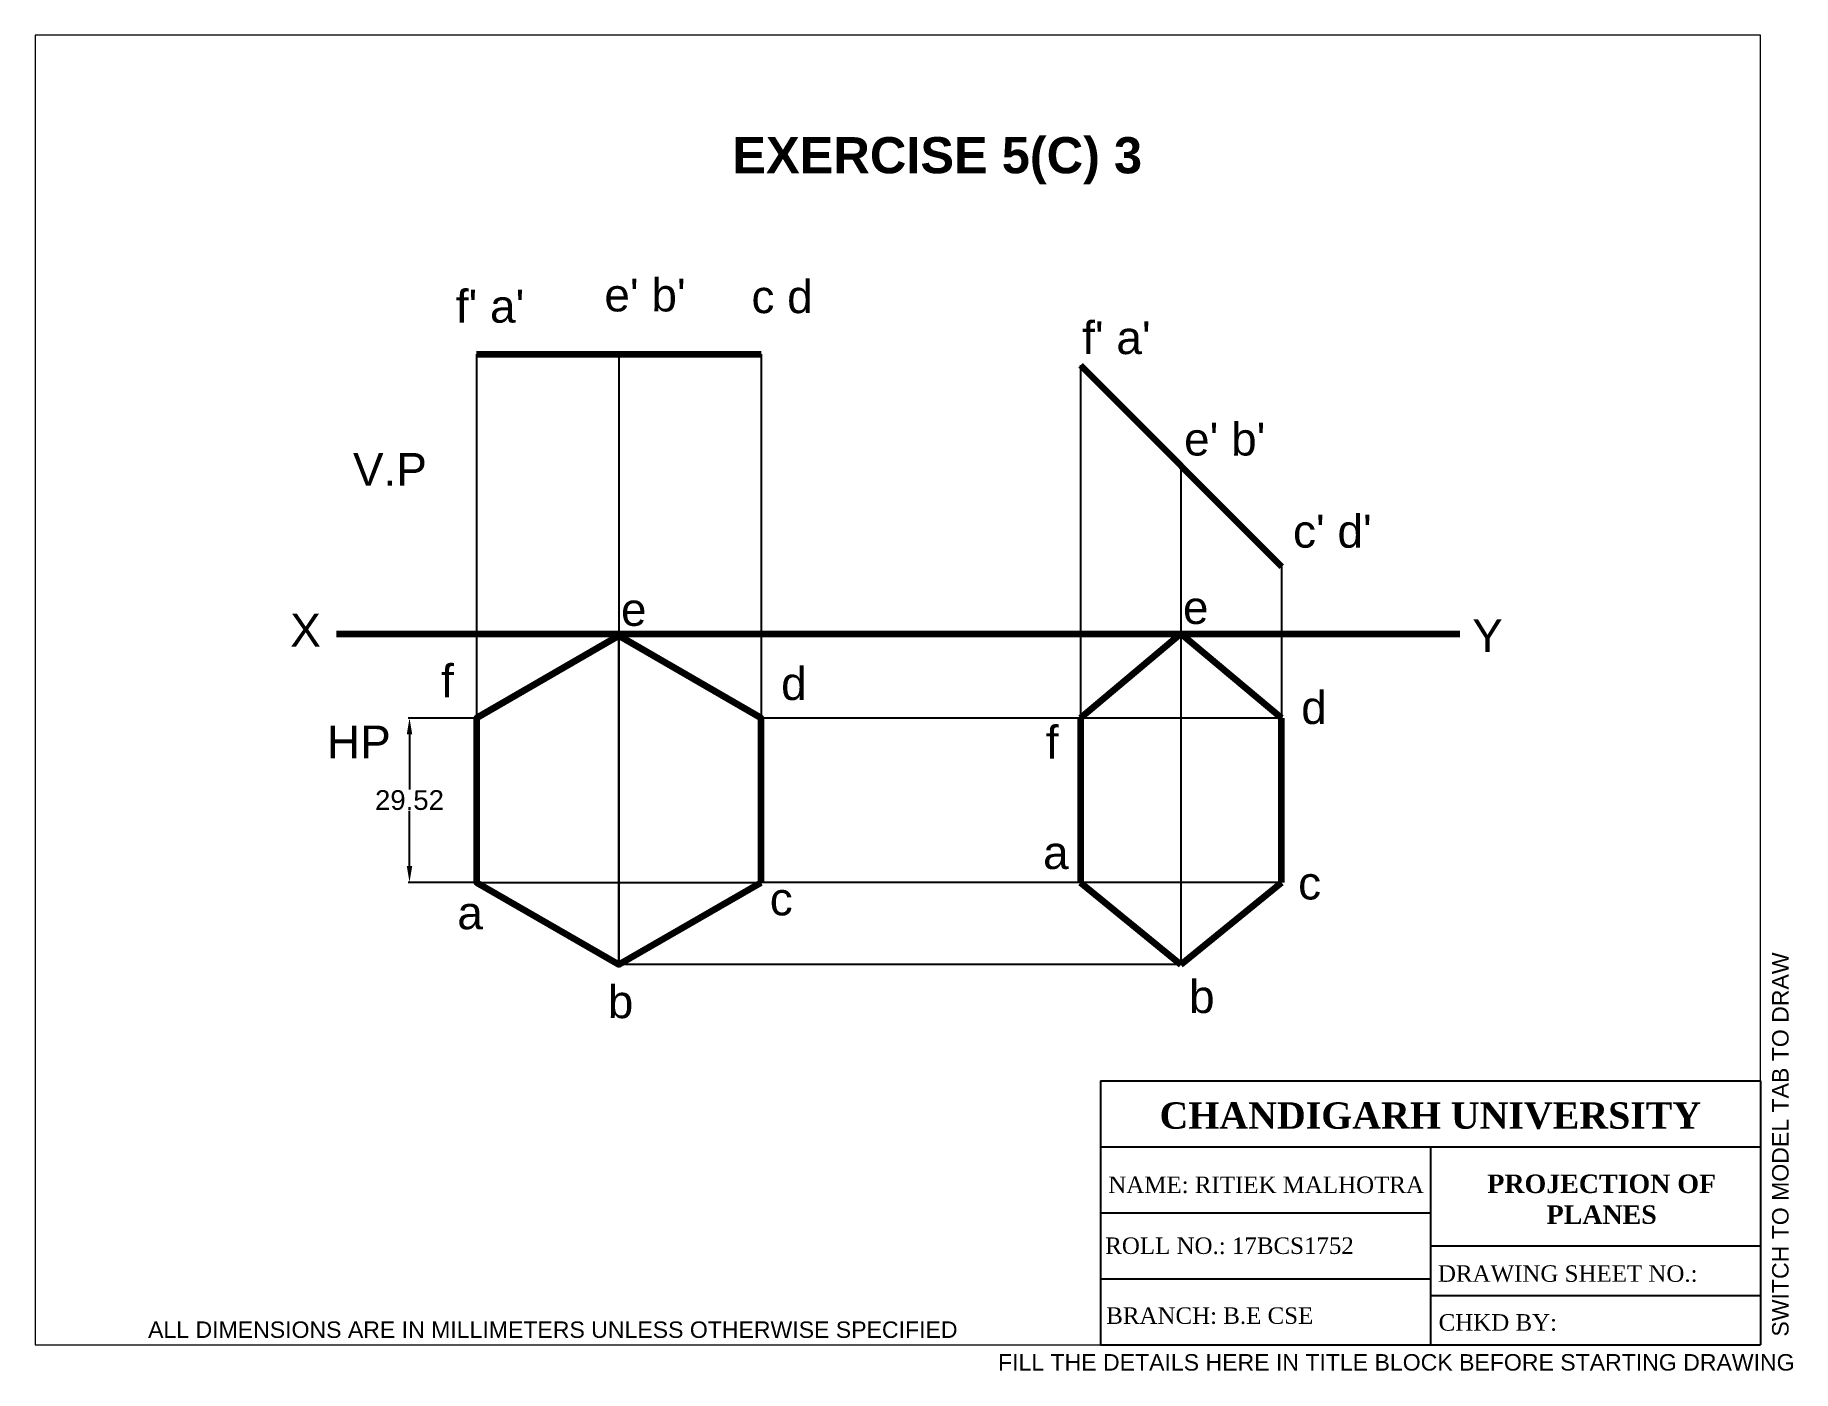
# Paper-space layout 'Layout1' of a CAD drawing. Header units: millimetres. Extents: x 0 to 266, y -4 to 198.
# The model-space entities are those that its viewports show. They can reach past a viewport. Long polylines and large blocks are cut down to what shows.
import ezdxf

# ---------------------------------------------------------------- set-up
doc = ezdxf.new("R2010")
doc.units = ezdxf.units.MM
doc.header["$PDMODE"] = 34
doc.linetypes.add('ACAD_ISO08W100', pattern=[36, 24, -3, 6, -3])
doc.layers.add('Comments', color=10, linetype='Continuous', lineweight=13, plot=False)
doc.layers.add('thick continuous', color=7, linetype='Continuous', lineweight=30)
doc.styles.get("Standard").update_dxf_attribs({"font": 'arial.ttf'})
doc.dimstyles.get("Standard").update_dxf_attribs({"dimtxt": 2.5, "dimasz": 2.5, "dimexe": 0.18, "dimexo": 0.0625, "dimgap": 0.09, "dimtad": 0, "dimtih": 1, "dimtoh": 1, "dimdec": 1, "dimzin": 0, "dimdsep": 46, "dimtxsty": 'Standard', "dimcen": 0.09, "dimadec": 0, "dimazin": 0, "dimtfac": 1, "dimtdec": 1, "dimtofl": 0, "dimtmove": 0, "dimatfit": 3, "dimfxl": 1, "dimtolj": 1, "dimtzin": 0, "dimarcsym": 0})

# ---------------------------------------------------------------- blocks, each defined once
blk = doc.blocks.new('*D23')
at = {"layer": 'Defpoints', "color": 0}
for p in [(171.8, 248.17), (161.6, 223.17), (171.8, 223.17)]:
    blk.add_point(p, dxfattribs=at)
at = {"layer": 'thick continuous', "color": 0, "lineweight": -2}
for p, q in [((171.74, 248.17), (161.42, 248.17)), ((161.6, 245.67), (161.6, 237.29)), ((161.6, 225.67), (161.6, 234.05)), ((171.74, 223.17), (161.42, 223.17))]:
    blk.add_line(p, q, dxfattribs=at)
at = {"layer": 'thick continuous', "color": 0}
for points in [[(162.02, 245.67), (161.19, 245.67), (161.6, 248.17)], [(161.19, 225.67), (162.02, 225.67), (161.6, 223.17)]]:
    blk.add_solid(points, dxfattribs=at)
at = {"layer": 'thick continuous', "color": 0, "insert": (161.6, 235.67), "char_height": 3, "attachment_point": 5}
blk.add_mtext('\\A1;29.52', dxfattribs=at)

msp = doc.modelspace()

# ---------------------------------------------------------------- linework, layer by layer
at = {"layer": 'thick continuous', "lineweight": 100}
for p, q in [((171.8, 303.5), (215.1, 303.5)), ((263.66, 301.86), (294.28, 271.24)), ((150.48, 260.97), (321.37, 260.97)), ((278.94, 260.97), (263.66, 248.17)), ((294.28, 248.17), (278.94, 260.97)), ((263.66, 248.17), (263.66, 223.17)), ((294.28, 223.17), (294.28, 248.17)), ((263.66, 223.17), (278.94, 210.67)), ((278.94, 210.67), (294.28, 223.17))]:
    msp.add_line(p, q, dxfattribs=at)
at = {"layer": 'thick continuous', "lineweight": -3}
for p, q in [((171.8, 303.5), (171.8, 248.17)), ((193.45, 303.5), (193.45, 260.67)), ((215.1, 303.5), (215.1, 248.17)), ((263.66, 301.86), (263.66, 223.17)), ((278.94, 286.5), (278.94, 210.67)), ((294.28, 271.24), (294.28, 223.17)), ((294.28, 248.17), (215.1, 248.17)), ((171.8, 223.17), (215.1, 223.17)), ((294.28, 223.17), (215.1, 223.17)), ((278.94, 210.67), (193.45, 210.67))]:
    msp.add_line(p, q, dxfattribs=at)
at = {"layer": 'thick continuous'}
msp.add_line((193.45, 210.67), (193.45, 260.67), dxfattribs=at)
at = {"layer": 'thick continuous', "lineweight": 100}
msp.add_lwpolyline([(215.1, 223.17), (215.1, 248.17), (193.45, 260.67), (171.8, 248.17), (171.8, 223.17), (193.45, 210.67)], close=True, dxfattribs=at)

# ---------------------------------------------------------------- texts
at = {"layer": 'thick continuous', "attachment_point": 1}
for s, width, gutter_width, insert, char_height in [('{\\fArial|b1|i0|c0|p34;EXERCISE 5(C) 3}', 177.636, 177.64, (210.72, 336.53), 5.5), ("f' a'", 12.0989, 12.5, (168.64, 313.31), 5), ("e' b'", 14.3876, 12.5, (191.25, 315.02), 5), ('c d', 9.5559, 12.5, (213.63, 314.76), 5), ("f' a'", 12.0989, 12.5, (263.93, 308.53), 5), ("e' b'", 14.3876, 12.5, (279.44, 293.1), 5), ('V.P', 9.5559, 12.5, (153, 288.49), 5), ("c' d'", 13.3704, 12.5, (296.01, 279.08), 5), ('e', 9.5559, 12.5, (193.78, 267.19), 5), ('e', 9.5559, 12.5, (279.27, 267.48), 5), ('X', 9.5559, 12.5, (143.46, 264.03), 5), ('Y', 9.5559, 12.5, (323.27, 263.2), 5), ('f', 9.5559, 12.5, (166.4, 256.32), 5), ('d', 9.5559, 12.5, (218.14, 255.91), 5), ('d', 9.5559, 12.5, (297.27, 252.26), 5), ('HP', 9.5559, 12.5, (149.05, 247.02), 5), ('f', 9.5559, 12.5, (258.41, 246.99), 5), ('a', 9.5559, 12.5, (257.99, 230.2), 5), ('c', 9.5559, 12.5, (216.41, 223.15), 5), ('c', 9.5559, 12.5, (296.79, 225.57), 5), ('a', 9.5559, 12.5, (168.88, 221.04), 5), ('b', 9.5559, 12.5, (191.77, 207.52), 5), ('b', 9.5559, 12.5, (280.2, 208.3), 5)]:
    msp.add_mtext_dynamic_manual_height_columns(s, width=width, gutter_width=gutter_width, heights=[0], dxfattribs=dict(at, insert=insert, char_height=char_height))

# ---------------------------------------------------------------- dimensions: what is measured, and where the dimension line sits
at = {"layer": 'thick continuous'}
dim = msp.add_linear_dim(base=(161.6, 223.17), p1=(171.8, 248.17), p2=(171.8, 223.17), angle=90, text='29.52', dimstyle='Standard', override={"dimtxt": 3}, dxfattribs=at)
dim.commit()
dim.dimension.update_dxf_attribs({"geometry": '*D23', "text_midpoint": (161.6, 235.67), "dimtype": 160})

psp = doc.layouts.get("Layout1")

# ---------------------------------------------------------------- linework, layer by layer
for p, q in [((161.41, 40), (261.41, 40)), ((161.41, 40), (161.41, 0)), ((261.41, 40), (261.41, 0)), ((161.41, 30), (261.41, 30)), ((161.41, 30), (194.27, 30)), ((211.41, 30), (211.41, 0)), ((161.41, 20), (211.41, 20)), ((211.41, 15), (261.41, 15)), ((161.41, 10), (211.41, 10)), ((211.41, 7.5), (261.41, 7.5)), ((161.41, 0), (261.41, 0))]:
    psp.add_line(p, q)

# ---------------------------------------------------------------- texts
at = {"attachment_point": 1}
for s, width, insert, char_height in [('\\pxqc;{\\fTimes New Roman|b1|i0|c0|p18;CHANDIGARH UNIVERSITY}', 80.8177, (170.98, 36.75), 4), ('\\pxqc;{\\fTimes New Roman|b1|i0|c0|p18;PROJECTION OF PLANES}', 46.4985, (214.1, 25.81), 2.8)]:
    psp.add_mtext_dynamic_manual_height_columns(s, width=width, gutter_width=40, heights=[0], dxfattribs=dict(at, insert=insert, char_height=char_height))
at = {"linetype": 'ACAD_ISO08W100', "lineweight": 100, "insert": (162.59, 25.51), "char_height": 2.5, "attachment_point": 1}
psp.add_mtext_dynamic_manual_height_columns('{\\fTimes New Roman|b0|i0|c0|p18;NAME: RITIEK MALHOTRA}', width=52.0456, gutter_width=52.05, heights=[0], dxfattribs=at).dxf.set("width", 45.3199)
at = {"linetype": 'ACAD_ISO08W100', "lineweight": 100, "char_height": 2.5, "attachment_point": 1}
for s, width, gutter_width, insert in [('{\\fTimes New Roman|b0|i0|c0|p18;ROLL NO.: 17BCS1752}', 45.3199, 45.32, (162.13, 16.28)), ('{\\fTimes New Roman|b0|i0|c0|p18;DRAWING SHEET NO.:}', 45.3199, 25, (212.54, 12.06)), ('{\\fTimes New Roman|b0|i0|c0|p18;BRANCH: B.E CSE}', 45.3199, 45.32, (162.28, 5.69)), ('{\\fTimes New Roman|b0|i0|c0|p18;CHKD BY: }', 47.9779, 25, (212.64, 4.66))]:
    psp.add_mtext_dynamic_manual_height_columns(s, width=width, gutter_width=gutter_width, heights=[0], dxfattribs=dict(at, insert=insert))
at = {"layer": 'Comments'}
psp.add_text('SWITCH TO MODEL TAB TO DRAW', height=2.5, rotation=90, dxfattribs=at).set_placement((265.66, 1.26))
psp.add_text('FILL THE DETAILS HERE IN TITLE BLOCK BEFORE STARTING DRAWING', height=2.5, dxfattribs=at).set_placement((145.88, -3.89))
at = {"layer": 'thick continuous'}
psp.add_text('ALL DIMENSIONS ARE IN MILLIMETERS UNLESS OTHERWISE SPECIFIED', height=2.5, dxfattribs=at).set_placement((17.11, 1.06))

# ---------------------------------------------------------------- viewports
psp.add_viewport(center=(130.71, 99.21), size=(261.41, 198.4125), view_center_point=(235.9, 252.43), view_height=199.2283, dxfattribs=at)

doc.saveas('drawing.dxf')
